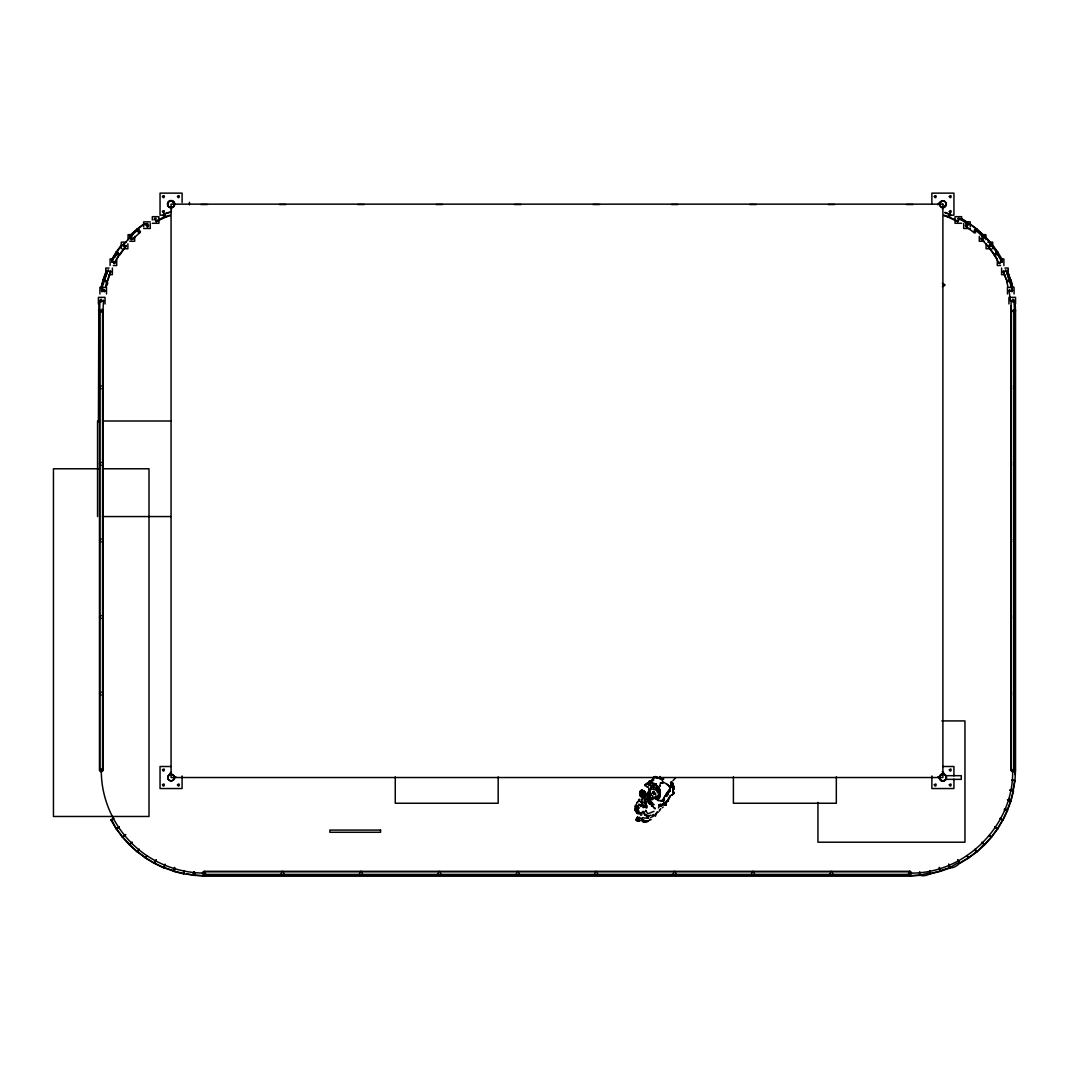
<?xml version="1.0" encoding="UTF-8"?>
<svg xmlns="http://www.w3.org/2000/svg" width="1069" height="1069" viewBox="0 0 1069 1069"><rect width="100%" height="100%" fill="white"/><g stroke="black" fill="none" stroke-linecap="round" stroke-linejoin="round"><path stroke-width="1.5" d="M648.041 783.189L649.017 781.573L651.903 780.504L649.15 781.185L649.564 782.254L647.908 782.775M650.193 794.735L649.952 791.234L649.524 792.61L651.409 786.731M656.246 784.392L654.268 783.604L655.27 784.82L654.642 784.593L655.056 783.764L655.885 784.499M651.743 806.293L651.836 804.035L652.905 806.627M637.859 821.045L639.503 820.631L637.605 821.032M642.696 811.759L641.306 812.734M660.148 784.726L660.107 786.37L659.84 785.327M641.066 796.993L640.291 792.009L642.108 789.777L641.253 790.833M646.211 794.467L648.389 796.939L650.406 797.3M659.854 797.1L659.72 795.937L659.466 797.875M641.788 790.285L641.186 790.379C637.886 791.942 641.587 800.066 640.344 793.773M659.426 811.077L659.466 810.061M673.016 785.528L673.029 783.951M671.693 785.421L670.918 783.871L671.225 785.501L669.675 788.294L669.541 786.089L665.84 783.403L669.755 786.517L670.21 788L671.773 785.675L671.145 786.931L671.466 783.938M659.626 789.67L659.506 791.073M653.8 777.136L652.518 780.624M98.869 301.952L98.442 422.268M99.965 300.563L99.671 310.665M102.998 310.825L103.493 300.736M193.93 875.07L204.005 875.752M194.09 871.769L193.917 875.364L204.005 875.872L204.099 873.894M672.013 782.588L671.345 783.377M1012.664 771.604C1013.278 826.096 964.265 874.308 909.826 873.079M1015.015 774.611L1015.229 770.295M647.119 806.066L646.999 807.79M659.533 789.577L659.426 788.855L659.292 790.071M645.542 799.759L645.462 800.922M638.099 818.186C638.874 820.11 634.264 818.547 636.736 820.123L639.128 817.411L639.89 818.306M636.857 818.787L637.739 817.518L636.977 819.803L637.952 818.066M638.126 807.282L638.019 808.725L638.434 807.683M673.497 787.546L672.294 786.437L673.203 783.751L672.388 783.323M1014.067 310.745L1013.96 770.642M635.053 810.061L635.814 809.193L634.906 809.781L635.347 810.703L638.22 814.043M638.086 812.64L638.861 811.825L637.565 808.819M637.886 811.932L638.099 809.22L637.886 811.932L639.155 812.6M636.068 810.676L637.592 813.456M638.5 820.751L636.63 820.564L635.921 819.442M664.25 800.093L662.767 800.44L663.475 801.042L660.575 800.467L663.715 801.109L664.504 799.238M635.654 809.754L635.106 806.053M659.827 778.152L660.027 776.655M649.083 798.997L649.471 801.55L650.821 801.63M644.901 794.895L644.914 793.292M635.4 808.698L635.734 806.013M647.934 795.964L647.64 798.449M650.714 798.383L650.593 797.808M648.816 802.565L648.83 801.109M184.109 870.834L183.654 873.854L193.703 874.95M183.668 873.814L183.801 872.852M193.649 875.297L194.17 871.783M648.161 793.906L648.495 792.37M1013.238 790.619L1014.708 780.624M1015.002 780.664L1012.891 790.566M644.607 799.465L645.342 797.862M657.462 796.565L657.341 797.314L656.9 796.218C656.7 799.251 652.731 795.643 657.515 797.193M645.81 794.628L644.62 794.16M659.72 794.2L659.6 794.962L659.185 791.995M641.039 804.409L640.678 805.077M666.481 801.87L666.121 804.944L663.902 804.69L664.557 804.342M655.778 814.204L656.7 812.387M659.827 795.496L660.148 793.719L659.827 795.496L659.827 794.801M665.172 795.47L662.272 800.628M637.912 806.427L639.609 804.596M643.217 821.286L641.948 819.161M660.081 793.586L660.321 792.41M636.977 819.803L637.338 818.052M663.208 804.73L664.544 803.153M673.871 789.136L673.644 787.679M651.048 787.492L653.199 784.86L651.542 786.944M652.371 804.783L651.916 803.714M672.882 784.806L672.682 783.149L673.109 784.793M670.063 790.739L669.635 789.35L669.862 791.247M646.037 807.456L644.968 806.547M657.836 796.418L657.769 795.283M101.114 287.534L102.958 280.185L104.709 280.626M101.141 288.657L103.279 280.265M103.947 280.439L101.502 290.233L103.212 290.661M103.452 284.22C102.624 277.606 111.029 281.494 106.152 286.198M105.724 286.091L106.726 281.134M174.528 867.614L173.592 871.342L183.387 873.814L184.202 870.58M173.659 871.061L183.467 873.48M638.18 807.964L638.166 806.48M1010.726 800.654L1013.265 790.873M1013.465 790.926L1011.02 800.721L1007.519 799.839M638.928 820.538L637.525 820.391L639.503 820.631M644.5 799.532L645.222 798.262M673.483 789.229L673.042 790.539L673.109 787.532M636.803 818.881L637.592 818.266L636.937 819.696L636.149 819.215L638.22 820.297M673.577 786.891L673.123 789.644L673.042 788.347L673.617 788.748L672.334 787.84M672.762 791.715L673.751 792.182L673.724 793.639L670.824 795.71M643.765 811.518L643.591 812.921M641.894 800.28L642.295 798.81L641.627 799.625M655.484 816.208L655.992 814.404M640.759 796.499L644.246 791.488M666.709 801.202L665.559 803.674L666.121 804.944M650.927 789.657L651.315 788.321L650.968 789.203M642.776 798.944L642.255 797.568L644.219 793.599M657.448 797.153L659.172 795.082L657.101 797.888M673.109 787.185L674.151 788.548L673.604 786.704M668.339 800.093L669.608 797.086M651.796 785.768L648.455 785.02L651.796 785.768L653.747 784.419M637.846 818.466L636.763 819.148M648.763 783.39L649.11 782.241M648.963 800.988L647.266 801.202L647.56 797.634M641.788 806.066L641.788 804.449M639.128 800.24L639.81 799.371L638.033 801.656M663.715 804.289L664.464 802.939M648.255 796.365L647.921 798.276M645.208 793.519L645.997 795.136M639.663 793.652L639.877 791.635L641.774 790.312M637.899 807.549L638.607 805.465M673.751 792.182L673.537 793.853L672.909 791.648M673.203 786.062L673.376 788.267L673.203 786.717L674.245 788.214M648.83 802.071L648.429 803.22L650.527 804.222M106.432 270.417L103.038 279.931L107.247 281.441L110.307 271.807M106.219 271.873L103.305 280.025L105.029 280.639M104.067 280.292L107.782 270.898M104.415 280.425L107.328 272.274M107.328 281.454L110.722 271.954L107.434 270.778M163.864 867.761L165.12 864.246M163.958 867.494L173.485 870.834M174.715 867.413L173.405 871.075L163.918 867.6M949.726 214.201L945.049 212.303M948.657 217.194L949.7 214.281M948.631 217.288L943.86 215.617M1007.746 809.033L1010.659 800.881M1007.426 810.449L1010.94 800.988L1007.546 799.772M644.407 799.505L644.767 798.49M653.186 797.808L652.518 798.743M665.399 795.79L667.403 792.864L665.586 796.499L666.869 794.842M636.496 804.022L637.017 802.645M659.172 777.738L660.107 776.562M637.071 818.44L637.512 817.291M663.849 803.768L664.263 802.672L663.461 803.447M673.831 793.692L673.858 792.45M644.888 806.868L645.529 804.904M666.842 796.539L667.403 795.109M636.736 818.854L636.603 819.776M644.513 806.507L644.848 805.665M672.815 789.991L673.67 788.521L673.123 790.298M645.796 803.126L645.917 804.209L645.302 803.554M644.66 802.231L644.219 802.966L643.565 802.284M659.573 790.151L658.932 791.247L659.6 790.165L659.493 790.86M643.137 821.433L644.059 821.981M665.827 803.073L669.047 797.661M643.231 812.56L643.271 811.358M659.68 795.095L656.994 797.421M661.177 779.328L661.925 778.633M156.087 859.957L154.457 863.405L163.57 867.774L165.107 864.514M948.51 217.141L949.953 214.094M948.791 216.553L948.47 217.221L957.583 221.577M957.637 221.457L959.08 218.41M1003.457 818.44L1007.158 810.623L1006.504 810.302M1003.11 819.87L1007.426 810.743L1004.406 809.313M642.188 793.826L640.505 792.637L641.707 794.494L642.509 793.479M1013.96 770.375L1013.96 769.707M653.76 777.457L653.453 779.488L651.021 780.931L653.547 778.873M669.582 796.512L670.049 795.563M645.823 795.336L645.756 795.991M638.46 808.819L638.42 807.843M663.969 798.904L664.41 798.009L663.568 799.505M643.471 820.057C641.226 822.221 648.095 819.469 647.654 821.54L646.197 821.086M641.373 790.125L642.669 791.06M651.342 788.722L650.767 789.376M645.235 795.63L644.5 795.055C646.651 796.325 642.108 797.22 644.848 797.674M662.566 803.728L663.889 803.768M641.574 805.719L640.451 806.574M669.167 789.764L667.898 791.822M647.413 798.102L648.242 795.764M667.884 792.677L668.366 791.768L665.84 794.16M660.829 804.423L663.154 804.569L665.96 802.779M636.696 818.507L637.672 816.97L636.71 818.373M648.91 791.033L647.052 793.572M635.534 806.707L636.509 805.077M636.977 806.681L638.367 805.411M645.021 792.436L644.567 794.107M647.68 797.875L647.213 799.345L648.562 800.547M658.624 796.646L657.101 797.621L658.13 797.38M659.974 809.968L660.802 808.511M644.554 793.305L645.823 794.294M648.776 801.857L647.6 801.616M145.598 858.033L146.974 855.734C119.234 837.321 101.502 804.93 101.301 771.604M957.45 221.47L957.851 220.775M968.38 222.873L961.018 218.33M111.724 259.553L116.174 252.124M111.978 259.7L115.693 253.513M111.871 261.317L117.122 252.698M114.837 257.215L116.788 253.968M117.109 258.578L119.715 254.248M145.691 857.872L154.35 863.071M154.257 863.217L156.181 860.01M154.724 862.442L154.203 863.311L145.531 858.126M958.84 219.145L959.227 218.49L967.699 223.996M957.69 221.056L958.973 218.904M966.202 226.508L967.833 223.768M997.497 828.609L1002.735 819.963M658.745 796.418L657.101 797.621M668.619 798.997L669.956 797.18M638.126 808.445L638.995 807.536M645.796 803.701L646.478 802.592M639.623 792.396L641.347 790.619M637.578 817.491L636.549 819.295L637.284 819.963M639.315 800.267L639.182 799.291M642.055 792.717L643.177 792.383M657.047 798.356L657.609 797.501M635.347 805.879L635.988 804.904M658.384 807.95L659.105 806.854M638.313 818.052L637.912 819.576M659.012 796.098L658.17 797.233M648.536 796.111L647.841 797.153L648.602 798.369M665.8 802.151L666.735 801.028M666.869 801.67L668.219 800.547M667.403 793.198L669.608 791.341M656.353 813.763L657.368 812.28M644.861 795.817L643.899 794.16M673.189 784.512L671.76 783.737L672 784.365M648.843 791.461L650.393 790.379L648.749 788.895L650.393 790.379M651.502 806.186L652.798 805.211M644.914 797.487L644.313 798.556M648.896 798.703L649.083 800.855L649.177 800.133M658.825 805.906L659.413 805.104M976.211 850.443L975.449 850.991L976.224 850.43M659.439 777.858L660.388 776.562M137.393 851.686L145.304 857.979M145.424 857.806L146.974 855.734C163.824 866.906 183.908 872.999 204.139 873.079M145.598 857.592L137.367 851.726M966.897 225.305L966.069 226.428L966.603 225.719M967.739 224.169L966.697 225.586M975.008 231.332L976.972 229.127L984.469 235.902M975.837 230.209L976.772 228.953L969.824 223.782M974.113 232.548L976.652 229.113L969.65 224.022M116.334 251.896L121.492 244.948M121.719 245.122L116.708 252.177M120.503 253.193L125.648 246.244M139.184 849.28L137.487 851.579M138.075 850.79L138.222 850.577M991.391 836.947L997.39 828.822M994.745 826.858L997.591 828.969L991.618 837.121L989.373 835.45L991.444 837.321L984.669 844.817L981.81 842.225L984.469 845.004L976.986 851.793L983.921 844.403M195.079 873.32L193.81 873.881L192.914 873.092M648.242 792.41L649.364 790.953M643.431 796.712L642.522 797.768M648.081 821.005L647.654 821.54L649.725 819.91M645.462 784.419L647.547 782.962M638.006 818.787L639.128 817.411L637.926 819.402M660.495 804.209L658.838 805.211M647.894 797.888L648.589 797.086M675.675 777.724L672.976 780.637M662.78 799.919L661.978 800.801M123.616 244.56L130.391 237.077M129.723 844.751L136.979 851.793L139.224 849.321M132.088 842.145L129.576 844.924L137.179 851.579M975.115 231.185L974.38 232M975.77 230.463L976.665 229.474M983.64 236.824L982.144 238.467M991.23 837.134L984.415 844.59M981.943 238.694L981.462 239.215L982.09 238.427M983.346 237.144L975.89 230.116M983.734 236.717L976.291 229.875M672.695 786.811L673.002 785.314L673.911 786.036M653.012 797.902L652.05 798.73L650.74 798.637L653.4 797.968L649.605 798.316L652.665 799.639M637.552 809.233L638.714 808.338M666.949 801.389L664.116 803.247M636.509 806.935L637.632 806.213M647.761 800.641L648.469 799.946M647.761 816.903L649.07 815.794L647.761 816.903L646.504 816.569M643.084 811.799L644.246 812.253L645.382 815.313L646.665 815.66M644.767 803.995L645.676 803.46M667.056 793.158L668.259 792.022L667.323 792.169M652.397 780.864L653.667 780.37M669.408 789.911L670.303 791.1L667.938 792.423M662.406 807.71L663.194 806.988M129.496 235.902L136.979 229.113L140.012 232.467L132.556 239.282M129.696 236.115L137.206 229.367M130.191 236.663L137.767 229.982M122.748 837.121L129.656 844.483M125.567 834.568L122.561 837.294L129.309 844.817L131.968 842.399M981.315 239.135L988.29 246.445M983.32 237.318L983.841 236.837L981.382 239.068M988.451 246.284L990.656 244.293L987.983 246.485L993.983 254.622L997.631 251.91L992.486 244.948M653.426 777.537L654.215 776.842M653.4 797.968L652.611 798.356L655.23 798.396M642.736 793.051L643.885 792.062M637.111 802.445L638.621 801.122M640.999 794.801L640.384 793.839L641.2 795.363L641.707 794.494M635.307 808.378L635.52 809.54L637.017 808.445L635.721 810.061M653.212 798.182L648.068 798.65L651.168 799.692M645.355 803.086L646.251 802.365M638.781 820.685L639.943 820.177M656.353 784.085L652.29 783.043L654.549 784.218M639.409 819.095L640.171 818.493M667.858 791.795L668.646 790.886M641.774 801.015L642.723 802.231L640.625 801.87L638.955 800.08M144.141 223.782L137.193 228.94L139.892 232.574M144.315 224.022L137.393 229.22M116.574 828.822L122.588 836.947M116.374 828.969L119.22 826.858M122.36 837.107L125.648 834.675M994.397 254.302L995.252 253.674M997.364 252.11L992.246 245.122M968.487 857.739L976.598 851.712M659.747 778.913L662.967 778.272L661.377 778.446M639.623 817.611L638.407 818.36M647.573 816.836L648.482 816.195M665.332 802.525L667.403 801.069M645.128 796.111L645.048 794.935L644.567 796.859L643.578 797.02M942.404 286.786L945.116 285.009L942.404 283.232L943.74 285.931L943.74 284.087M644.674 815.072L643.404 812.039L641.467 813.295M658.664 798.423L657.622 798.155M640.785 815.38L641.948 814.672M997.778 252.137L994.223 254.262M996.655 252.805L1001.72 261.544M996.842 252.698L1002.094 261.317M999.328 262.987L1001.987 261.384L1001.386 261.745M111.604 819.749L113.849 818.4L110.869 819.87M111.684 819.696L116.187 828.769L110.989 820.123M116.227 828.756L119.274 826.925M959.615 863.057L968.287 857.886M968.434 858.126L959.775 863.324L957.784 860.01M654.134 784.098C657.689 783.884 652.705 783.497 655.27 784.82L654.268 783.604M646.17 807.897L645.569 807.015M655.364 815.179L650.42 817.718M647.413 798.57L648.335 798.089M643.257 817.718L642.389 817.665M667.497 794.214L668.272 794.227L667.51 794.614M649.658 803.741L650.767 803.166M637.351 821.032L639.409 820.872M156.381 221.577L165.508 217.261L164.025 214.094M999.061 262.947L1001.907 261.598M1003.43 272.06L1006.464 270.617M950.274 867.507C971.881 853.249 949.219 875.885 948.751 864.286M1008.815 801.202L1009.604 800.32L1009.042 799.037M653.934 811.344L648.469 813.576M658.29 796.966L656.74 797.554M637.044 820.578L638.514 821.313M646.665 784.031L647.56 783.644M656.125 798.703L655.604 798.062M655.898 784.339L654.642 784.593L655.203 784.018M641.894 804.129L642.603 805.117L641.266 804.209M652.157 815.166L653.961 814.431M647.213 783.23L647.961 782.936M645.529 804.516L646.291 804.209M651.034 798.396L652.558 798.182M637.993 819.175L637.592 819.883M649.912 798.249L652.999 797.888M171.294 211.448L164.172 214L169.062 212.718M165.254 217.047L169.958 215.203M165.307 217.194L170.105 215.617M1006.183 270.898L1009.363 280.492M1006.53 270.778L1003.27 271.94L1007.065 281.307M1003.243 271.954L1007.132 281.281M1008.936 280.639L1010.619 280.038M1010.339 280.145L1007.532 270.417M1006.717 281.441L1010.9 280.212M950.034 867.56L940.426 870.687M940.64 871.275L950.154 867.881L948.844 864.246M639.583 820.898L638.781 820.377M958.88 862.135L959.508 863.405M645.89 784.699L646.678 784.459L645.182 784.699L646.678 784.459M635.868 819.87L636.817 819.883M646.424 822.181L645.569 822.248M656.954 797.02L655.177 797.541L656.085 797.18M660.749 778.673L662.753 778.526M654.696 784.165L655.791 783.951M652.277 803.273L651.221 802.886L654.175 804.703M667.978 800.908L668.245 800.988M658.972 798.155L657.916 798.503M648.789 818.266L644.126 818.012M646.745 795.256L645.716 794.962M1006.798 281.241L1009.51 280.559L1012.049 290.34M1009.938 280.452L1012.477 290.233M1009.083 291.089L1012.437 290.247M663.902 804.356L665.265 804.022M652.317 787.118L654.602 786.69L653.573 786.53M672.134 785.194L672.013 786.29M650.553 798.396L649.23 797.821L652.638 798.556M655.538 783.818L653.947 783.764L655.471 783.858M661.23 778.726L663.568 778.553M1009.149 290.902L1012.477 290.407M1009.042 290.915L1010.499 300.91M1013.96 300.402L1010.793 300.87M921.705 874.843C944.034 868.469 916.641 882.072 919.794 871.783L920.048 875.364L909.96 875.872M650.005 815.366L650.887 815.259M646.01 797.153L643.939 797.434L644.995 796.993L644.099 796.739M671.225 795.176L672.428 795.029M648.562 801.71L650.807 802.565M658.197 798.556L657.395 798.436M643.177 804.503L642.108 804.61L642.041 803.741M660.642 805.558L661.684 805.451M661.23 778.285L662.379 778.339M650.259 819.763L651.195 819.682M670.463 782.321L671.693 782.414M649.124 803.3L649.858 803.42M648.602 782.308L649.564 782.254M643.698 821.941L642.416 821.486M643.779 807.616L642.71 807.349M649.618 801.576L647.413 801.362M1015.029 300.509L1015.523 310.598L1011.047 310.825L1011.127 300.71M1010.512 300.736L1013.973 300.563L1014.494 310.651L1014.508 770.174M1015.122 310.625L1014.989 305.574M920.035 875.083L909.96 875.752L909.866 873.894M641.4 801.83L640.491 801.67M661.764 783.163L660.121 783.216L663.649 782.829M655.618 784.031L654.442 784.045M649.564 800.227L650.513 800.187M661.511 800.922L658.183 800.507L654.188 797.888M650.406 782.735L648.83 782.749L651.876 783.056M656.232 778.179L659.279 778.326L657.956 777.858M645.556 803.447L644.086 802.819M200.838 204.526L207.453 204.526M279.25 204.526L285.864 204.526M357.647 204.526L364.275 204.526M436.058 204.526L442.673 204.526M514.47 204.526L521.084 204.526M592.881 204.526L599.495 204.526M671.292 204.526L677.906 204.526M749.703 204.526L756.317 204.526M828.114 204.526L834.729 204.526M906.512 204.526L913.14 204.526M164.76 215.176L160.043 215.176L160.043 193.128L182.091 193.128L182.091 202.575M949.205 215.176L953.936 215.176L953.936 193.128L931.874 193.128L931.874 204.152M150.275 221.858L143.66 221.858L143.66 226.828M965.347 221.858L970.305 221.858L970.305 226.828M152.319 223.287L158.934 223.287L158.934 216.673L152.319 216.673L152.319 219.973M961.646 223.287L955.031 223.287L955.031 216.673L961.646 216.673L961.646 219.973M143.66 228.485L150.275 228.485L150.275 223.515M970.305 228.485L963.69 228.485L963.69 223.515M133.024 234.659L128.066 234.659L128.066 239.63M980.941 234.659L985.899 234.659L985.899 239.63M129.723 241.273L134.681 241.273L134.681 236.316M984.255 241.273L979.284 241.273L979.284 236.316M126.249 242.142L121.278 242.142L121.278 248.756M987.729 242.142L992.687 242.142L992.687 248.756M122.935 248.756L127.892 248.756L127.892 243.799M991.03 248.756L986.072 248.756L986.072 243.799M113.381 258.925L110.08 258.925L110.08 265.54M1000.584 258.925L1003.898 258.925L1003.898 265.54M113.381 265.54L116.695 265.54L116.695 258.925M1000.584 265.54L997.283 265.54L997.283 258.925M109.065 268.052L105.751 268.052L105.751 274.666M1004.9 268.052L1008.214 268.052L1008.214 274.666M109.065 274.666L112.379 274.666L112.379 268.052M1004.9 274.666L1001.6 274.666L1001.6 268.052M102.557 420.999L170.84 420.999M99.577 468.783L53.45 468.783L53.45 816.475L149.005 816.475L149.005 468.783L102.878 468.783M102.557 516.568L170.84 516.568M941.829 720.92L964.96 720.92L964.96 842.212L817.945 842.212L817.945 802.325M171.067 766.5L160.043 766.5L160.043 788.548L182.091 788.548L182.091 775.947M942.898 766.5L953.936 766.5L953.936 775.947M945.971 775.68L961.285 775.68L961.285 779.354L945.971 779.354M204.139 871.756L909.826 871.756M204.139 874.402L909.826 874.402M204.139 874.843L909.826 874.843M204.139 875.578L909.826 875.578M640.478 791.594L642.99 792.81M657.422 812.079L658.384 812.106M647.48 795.456L648.148 795.75L646.117 794.748L647.386 795.563M637.351 820.484L639.062 820.551M101.061 300.549L100.259 300.576M99.47 310.745L99.47 770.174L102.998 770.174L102.998 310.745L98.842 310.625M103.092 300.723L99.992 300.563M98.495 310.611L102.477 310.798M1013.546 770.214L1015.51 770.308L1015.029 780.397L1011.702 780.223L1014.521 780.597M637.525 821.112L638.353 821.152M658.878 804.81L662.339 804.93L661.016 806.307L659.8 805.892M648.188 783.043L650.126 783.176M647.52 786.717L646.558 786.637L648.696 787.225M644.139 800.708L645.77 801.443M637.552 820.751L639.877 820.858M658.183 800.507L658.998 800.12M648.389 797.18L651.342 798.409L648.522 797.287L650.366 797.514M653.386 798.583L652.157 798.262M655.297 808.324L653.346 807.068M104.749 290.888L102.023 290.367M104.815 290.902L104.415 290.968M100.446 300.456L103.439 300.91M1013.399 790.632L1009.697 790.085L1013.452 790.926M186.554 874.001L192.26 874.843M651.596 799.612L650.233 799.331M638.714 804.276L639.609 804.423M654.509 789.283L652.665 788.975L656.82 790.445M659.279 778.326L656.553 777.203M649.832 782.842L652.651 783.363M642.469 805.465L645.101 806.854M644.834 821.82L642.349 821.219L641.44 819.696M648.883 800.708L649.311 801.349L648.789 800.681M649.912 784.071L648.843 783.858L650.847 784.552M655.417 784.753L655.19 783.898M102.878 290.581L104.628 291.022M648.522 797.287L650.42 797.781M649.605 798.316L651.141 798.73L649.217 797.915M667.484 793.652L668.178 793.853M644.153 806.667L645.315 807.042M1004.406 810.676L1005.996 810.289L1005.835 808.712M661.858 777.898L662.967 778.272M671.132 782.642L673.35 783.524M655.417 776.495L656.58 776.896M663.542 779.421C660.188 777.951 662.887 782.936 664.758 782.882M944.902 212.718L949.66 214.415M944.007 215.203L948.764 216.913M1004.392 809.367L1007.519 810.489M654.188 808.405L655.257 808.792M666.936 800.668L668.366 801.229M654.134 787.225L655.751 787.906M653.68 784.646L654.883 785.18M646.772 794.735L648.188 796.605M646.037 794.548L647.64 795.737M664.17 804.61L665.452 805.211M656.78 785.648L658.143 786.837L655.992 785.114M948.644 216.86L957.771 221.176M111.817 261.491L114.704 262.854M107.501 270.617L110.388 271.98M1000.09 818.453L1003.096 819.87M154.564 863.191L162.555 866.972M642.79 819.402L641.106 818.199M644.701 785.555L645.569 785.996M659.907 795.136L659.199 794.735L660.148 796.004M655.284 784.365L659.947 790.365L657.021 785.474L658.878 788.294M962.1 219.319L968.287 223.033M116.361 252.244L119.969 254.409M119.541 254.141L114.33 262.787M112.432 261.664L114.784 263.068M1002.802 820.003L997.791 828.782L994.704 826.925M1000.116 818.4L1002.936 820.083M655.391 784.405L655.805 784.539M651.074 801.79L652.691 803.033M647.32 799.478L648.135 800.013L647.119 799.131M640.318 795.095L640.719 795.149M654.936 796.966L655.858 798.503M655.337 784.566L656.66 785.448M656.727 777.096L658.023 777.978M659.439 804.77L660.268 805.331M645.155 803.14L646.451 804.155M648.562 797.581L650.019 798.396L648.322 797.394L649.03 797.955M965.948 226.588L974.059 232.601M996.949 828.488L997.631 828.996M125.901 246.418L119.995 254.622L118.579 253.567M117.029 252.418L116.347 251.91M117.216 252.565L117.911 253.072M119.822 254.489L116.989 252.391M649.377 800.935L650.286 801.616L649.271 801.135M673.069 787.439L673.537 786.45L672.454 787.452M658.598 790.379L657.328 788.895L658.972 790.686M648.642 796.98L648.429 795.83M643.164 790.525L644.42 791.568M645.623 810.355L646.13 811.211M644.353 796.686L645.035 797.06M645.075 793.826L645.649 794.32L644.741 793.318M976.785 229.341L981.061 233.216M130.124 236.837L132.65 239.135M124.592 245.456L123.309 244.293L125.674 246.445M124.338 245.215L125.848 246.592M671.492 782.762L672.481 783.671M655.952 788.855L657.622 790.432M635.093 809.433L636.95 813.335M665.64 803.434L665.92 805.01M657.301 787.078L658.851 788.949L656.593 786.223M656.66 785.809L657.301 786.477M984.669 236.089L991.444 243.572M987.355 239.496L990.255 242.703M976.946 851.752L974.741 849.321L976.772 851.953L968.661 857.979L966.844 855.521L968.407 858.086M132.356 239.055L130.538 237.051M658.945 791.635L657.622 790.044L658.945 791.635L658.41 790.619M668.205 785.341L669.715 787.065M657.408 788.521L658.998 790.325M653.734 797.701L654.348 798.396L653.987 797.768M671.573 783.23L671.492 782.374M644.433 792.41L643.578 791.407L643.952 792.196M656.834 791.541L658.798 793.946M657.488 786.263L656.994 785.662L660.188 791.581L658.664 787.96M670.985 782.388L671.412 782.815M637.685 809.554L638.701 810.997M990.789 244.4L996.816 252.511M988.317 246.244L993.475 253.193M655.805 796.806L655.738 795.804M148.003 226.561L145.932 223.782L146.466 224.503M147.068 225.305L147.856 226.655M116.334 829.009L122.347 837.121M646.638 805.518L646.023 804.543M657.996 787.278L659.787 790.606M643.404 812.039L643.404 813.121M670.784 782.495L671.292 783.243M648.656 801.55L649.164 802.525M997.791 252.124L1002.241 259.553M994.264 254.248L996.856 258.578M993.876 254.475L999.074 263.134M154.738 218.49L156.475 221.377M146.212 223.915L147.722 226.428M657.943 786.998L660.281 791.194M957.877 859.957L958.906 862.122M165.12 216.419L156.101 220.976M154.885 218.41L156.355 221.51M658.157 787.88L658.731 789.456L658.651 788.361M659.132 790.272L659.907 791.929M673.403 786.57L674.151 788.548M659.667 794.561L660.054 795.416M667.363 793.759L668.072 794.588M650.901 793.292L651.769 795.603M671.693 781.506L672.361 783.31M650.273 793.385L650.78 794.801M1007.746 271.873L1010.659 280.025M1006.637 272.274L1009.069 279.062M939.25 867.413L940.626 871.235M164.265 214.281L165.201 216.887M638.166 810.275L637.685 809.086L637.859 809.808M647.801 813.816L645.876 810.81M640.398 795.51L639.716 792.971M647.239 795.764L647.306 793.278L647.44 795.683M649.484 794.334L650.059 796.405M650.313 781.305L650.567 782.241M659.145 788.267L659.426 789.403L659.306 788.628M1012.851 287.534L1011.02 280.185L1011.648 283.926M1011.955 285.156L1012.57 287.601M1006.597 281.294L1007.826 286.198M939.437 867.614L940.373 871.342L930.578 873.814L929.776 870.58M940.292 871.021L930.498 873.48M635.855 810.222L635.708 809.514M640.211 795.496L640.398 796.271M650.166 791.661L650.433 792.984M652.878 795.87L653.025 796.579M650.994 804.075L651.208 805.091M645.823 806.734L645.97 807.469M930.217 873.239L929.856 870.834M930.164 872.852L930.311 873.814M659.439 794.12L659.626 795.496M673.123 788.561L673.216 789.657M1011.167 305.761L1011.421 310.798M649.939 797.795L649.965 798.503M1015.55 303.957L1015.55 297.342L1008.936 297.342L1008.936 303.957M1015.243 310.745L1015.243 770.174M1014.067 293.975L1014.067 287.361L1007.452 287.361L1007.452 293.975M1011.421 310.745L1011.421 770.174M953.936 779.101L953.936 788.548L931.874 788.548L931.874 775.947M836.319 776.882L836.319 803.247L733.401 803.247L733.401 776.882M498.181 776.882L498.181 803.247L395.263 803.247L395.263 776.882M189.44 202.308L189.44 204.86M106.512 293.975L106.512 287.361L99.898 287.361L99.898 293.975M105.029 303.957L105.029 297.342L98.415 297.342L98.415 303.957M102.557 310.745L102.557 770.174M99.911 310.745L99.911 770.174M98.736 310.745L98.736 422.268M97.56 420.999L97.56 516.568M171.681 208.816A3.381 3.301 -51.2 0 1 169.824 206.705M172.777 202.388A3.381 3.301 -51.2 0 1 174.381 202.629M944.555 205.823A3.381 3.327 51.2 0 1 942.243 208.709M937.927 204.847A3.381 3.327 51.2 0 1 941.161 202.135M942.23 771.831A3.381 3.247 -36.9 0 1 944.274 774.477M940.306 778.179A3.381 3.247 -36.9 0 1 938.021 776.588M942.257 780.771A3.381 3.247 -36.9 0 1 940.199 775.706A3.381 3.247 -36.9 0 1 945.798 775.76A3.381 3.247 -36.9 0 1 943.232 780.784M940.56 775.185A3.314 3.314 0 0 1 945.958 776.254A3.314 3.314 0 0 1 942.898 780.824A3.314 3.314 0 0 1 939.851 776.254M175.81 776.669A3.381 3.287 36.8 0 1 173.686 778.526M169.383 775.559A3.381 3.287 36.8 0 1 171.428 772.219M205.636 873.694A1.617 1.617 0 0 1 203.337 874.482A1.617 1.617 0 0 1 202.856 872.09A1.617 1.617 0 0 1 205.288 871.943M284.047 873.694A1.617 1.617 0 0 1 281.053 873.694M281.414 871.943A1.617 1.617 0 0 1 283.699 871.943M362.458 873.694A1.617 1.617 0 0 1 359.465 873.694M359.812 871.943A1.617 1.617 0 0 1 362.11 871.943M440.869 873.694A1.617 1.617 0 0 1 437.876 873.694M438.223 871.943A1.617 1.617 0 0 1 440.508 871.943M519.28 873.694A1.617 1.617 0 0 1 516.287 873.694M516.634 871.943A1.617 1.617 0 0 1 518.919 871.943M597.678 873.694A1.617 1.617 0 0 1 594.698 873.694M595.045 871.943A1.617 1.617 0 0 1 597.33 871.943M676.089 873.694A1.617 1.617 0 0 1 673.109 873.694M673.457 871.943A1.617 1.617 0 0 1 675.742 871.943M754.5 873.694A1.617 1.617 0 0 1 751.507 873.694M751.868 871.943A1.617 1.617 0 0 1 754.153 871.943M832.911 873.694A1.617 1.617 0 0 1 829.918 873.694M830.279 871.943A1.617 1.617 0 0 1 832.564 871.943M908.677 871.943A1.617 1.617 0 0 1 911.109 872.09A1.617 1.617 0 0 1 910.628 874.482A1.617 1.617 0 0 1 908.329 873.694M1013.88 769.025A1.617 1.617 0 0 1 1013.88 771.31A1.617 1.617 0 0 1 1011.595 771.31A1.617 1.617 0 0 1 1011.595 769.025M1013.88 692.458A1.617 1.617 0 0 1 1013.88 694.743M1011.595 694.743A1.617 1.617 0 0 1 1011.595 692.458M1013.88 615.878A1.617 1.617 0 0 1 1013.88 618.163M1011.595 618.163A1.617 1.617 0 0 1 1011.595 615.878M1013.88 539.311A1.617 1.617 0 0 1 1013.88 541.595M1011.595 541.595A1.617 1.617 0 0 1 1011.595 539.311M1013.88 462.743A1.617 1.617 0 0 1 1013.88 465.028M1011.595 465.028A1.617 1.617 0 0 1 1011.595 462.743M1013.88 386.163A1.617 1.617 0 0 1 1013.88 388.461M1011.595 388.461A1.617 1.617 0 0 1 1011.595 386.163M1013.88 309.596A1.617 1.617 0 0 1 1013.88 311.881M1011.595 311.881A1.617 1.617 0 0 1 1011.595 309.596M1012.864 299.16A1.617 1.617 0 0 1 1012.864 302.153M1010.753 301.271A1.617 1.617 0 0 1 1010.753 300.028M1011.902 289.525A1.617 1.617 0 0 1 1011.902 291.81M1009.617 291.81A1.617 1.617 0 0 1 1009.617 289.525M1008.308 279.25A1.617 1.617 0 0 1 1009.804 281.481M1007.693 282.363A1.617 1.617 0 0 1 1006.691 280.866M1004.285 272.849A1.617 1.617 0 0 1 1003.403 270.738M1005.528 269.869A1.617 1.617 0 0 1 1006.397 270.738M999.969 263.722A1.617 1.617 0 0 1 998.967 262.226M1001.199 260.729A1.617 1.617 0 0 1 1002.201 262.226M996.014 252.07A1.617 1.617 0 0 1 996.883 254.181M996.014 255.063A1.617 1.617 0 0 1 993.903 254.181M989.373 243.839A1.617 1.617 0 0 1 990.522 246.592M989.373 247.073A1.617 1.617 0 0 1 987.756 245.456M981.97 236.476A1.617 1.617 0 0 1 984.095 238.587M983.213 239.469A1.617 1.617 0 0 1 980.981 237.973M975.73 232.681A1.617 1.617 0 0 1 973.498 231.185M974.487 229.688A1.617 1.617 0 0 1 976.732 231.185M967.004 226.788A1.617 1.617 0 0 1 965.387 225.171M965.855 224.022A1.617 1.617 0 0 1 968.621 225.171M958.332 221.59A1.617 1.617 0 0 1 956.849 220.602M957.717 218.49A1.617 1.617 0 0 1 959.949 219.973M949.833 217.154A1.617 1.617 0 0 1 947.709 216.285M948.591 214.161A1.617 1.617 0 0 1 950.822 215.657M166.256 216.285A1.617 1.617 0 0 1 164.145 217.154M163.143 215.657A1.617 1.617 0 0 1 165.374 214.161M157.13 220.602A1.617 1.617 0 0 1 155.633 221.59M154.016 219.973A1.617 1.617 0 0 1 156.248 218.49M148.591 225.171A1.617 1.617 0 0 1 146.974 226.788M145.357 225.171A1.617 1.617 0 0 1 148.11 224.022M140.467 231.185A1.617 1.617 0 0 1 138.235 232.681M137.233 231.185A1.617 1.617 0 0 1 139.478 229.688M132.984 237.973A1.617 1.617 0 0 1 130.752 239.469M129.883 238.587A1.617 1.617 0 0 1 131.995 236.476M126.209 245.456A1.617 1.617 0 0 1 124.592 247.073M123.443 246.592A1.617 1.617 0 0 1 124.592 243.839M120.062 254.181A1.617 1.617 0 0 1 117.951 255.063M117.082 254.181A1.617 1.617 0 0 1 117.951 252.07M114.877 261.611A1.617 1.617 0 0 1 113.995 263.722M111.764 262.226A1.617 1.617 0 0 1 112.766 260.729M110.561 270.738A1.617 1.617 0 0 1 109.679 272.849M107.568 270.738A1.617 1.617 0 0 1 108.45 269.869M107.274 280.866A1.617 1.617 0 0 1 106.285 282.363M104.174 281.481A1.617 1.617 0 0 1 105.043 279.37M104.348 289.525A1.617 1.617 0 0 1 104.348 291.81M102.063 291.81A1.617 1.617 0 0 1 102.063 289.525M102.584 289.164A1.617 1.617 0 0 1 103.212 289.044M103.225 300.028A1.617 1.617 0 0 1 103.225 301.271M101.101 302.153A1.617 1.617 0 0 1 101.101 299.16M101.849 309.248A1.617 1.617 0 0 1 101.849 312.228M100.085 311.881A1.617 1.617 0 0 1 100.085 309.596M101.849 385.815A1.617 1.617 0 0 1 101.849 388.809M100.085 388.461A1.617 1.617 0 0 1 100.085 386.163M101.849 462.383A1.617 1.617 0 0 1 101.849 465.376M100.085 465.028A1.617 1.617 0 0 1 100.085 462.743M101.849 538.963A1.617 1.617 0 0 1 101.849 541.943M100.085 541.595A1.617 1.617 0 0 1 100.085 539.311M101.849 615.53A1.617 1.617 0 0 1 101.849 618.523M100.085 618.163A1.617 1.617 0 0 1 100.085 615.878M101.849 692.097A1.617 1.617 0 0 1 101.849 695.091M100.085 694.743A1.617 1.617 0 0 1 100.085 692.458M101.849 768.678A1.617 1.617 0 0 1 102.637 770.976A1.617 1.617 0 0 1 100.245 771.457A1.617 1.617 0 0 1 100.085 769.025M162.488 196.442C164.105 200.558 165.561 193.248 162.488 196.442M162.488 211.435C164.105 215.55 165.561 208.255 162.488 211.435M177.481 196.442C179.098 200.558 180.554 193.248 177.481 196.442M162.488 769.8C164.105 773.929 165.561 766.62 162.488 769.8M162.488 784.806C164.105 788.922 165.561 781.613 162.488 784.806M177.481 784.806C179.098 788.922 180.554 781.613 177.481 784.806M934.319 196.442C935.95 200.558 937.406 193.248 934.319 196.442M949.325 196.442C950.942 200.558 952.399 193.248 949.325 196.442M949.325 211.435C950.942 215.55 952.399 208.255 949.325 211.435M934.319 784.806C935.95 788.922 937.406 781.613 934.319 784.806M949.325 769.8C950.942 773.929 952.399 766.62 949.325 769.8M949.325 784.806C950.942 788.922 952.399 781.613 949.325 784.806M647.52 794.494L647.68 796.338L647.52 794.494M643.992 820.324L643.485 821.179L643.992 820.324M641.467 812.908L639.97 813.923L641.467 812.908M652.785 798.409L651.823 798.743L652.785 798.409M658.691 798.142L657.422 798.65L658.691 798.142M174.701 869.872L173.352 869.578L174.688 869.859M942.898 204.152L171.067 204.152L171.067 777.524L942.898 777.524L942.898 204.152M1015.537 310.745L1010.98 310.745L1010.98 770.174L1015.537 770.174L1015.537 310.745M380.564 830.079L329.84 830.079L329.84 832.283L380.564 832.283L380.564 830.079M909.826 871.315L204.139 871.315L204.139 875.872L909.826 875.872L909.826 871.315M655.845 785.408L653.814 784.967L655.845 785.408M644.794 791.728L643.698 790.886L645.556 792.329L644.794 791.728M652.999 798.449L652.184 797.354L652.999 798.449M647.239 815.981L646.357 814.979L647.239 815.981M646.919 795.269L645.649 793.639L646.919 795.269M653.894 794.16L652.544 792.289L653.894 794.16M655.671 794.173L653.466 791.448L655.671 794.173M648.683 797.3L647.974 796.044L648.683 797.3M168.154 206.384A3.675 3.675 0 0 0 174.461 205.555A3.675 3.675 0 0 0 170.586 200.504A3.675 3.675 0 0 0 168.154 206.384M941.067 780.704A3.675 3.675 0 0 0 946.586 777.524A3.675 3.675 0 0 0 941.067 774.33A3.675 3.675 0 0 0 941.067 780.704M172.162 207.292A3.381 3.301 -51.6 0 0 173.231 201.56A3.381 3.301 -51.6 0 0 167.793 203.604A3.381 3.301 -51.6 0 0 172.162 207.292M169.41 207.012A3.314 3.314 0 0 0 174.367 204.152A3.314 3.314 0 0 0 169.41 201.293A3.314 3.314 0 0 0 169.41 207.012M939.571 204.366A3.381 3.327 51.1 0 0 944.809 206.945A3.381 3.327 51.1 0 0 944.341 201.146A3.381 3.327 51.1 0 0 939.571 204.366M941.254 207.012A3.314 3.314 0 0 0 946.212 204.152A3.314 3.314 0 0 0 941.254 201.293A3.314 3.314 0 0 0 941.254 207.012M167.927 778.606A3.381 3.287 36.9 0 0 173.646 779.702A3.381 3.287 36.9 0 0 171.615 774.263A3.381 3.287 36.9 0 0 167.927 778.606M169.41 780.383A3.314 3.314 0 0 0 174.367 777.524A3.314 3.314 0 0 0 169.41 774.651A3.314 3.314 0 0 0 169.41 780.383"/></g></svg>
